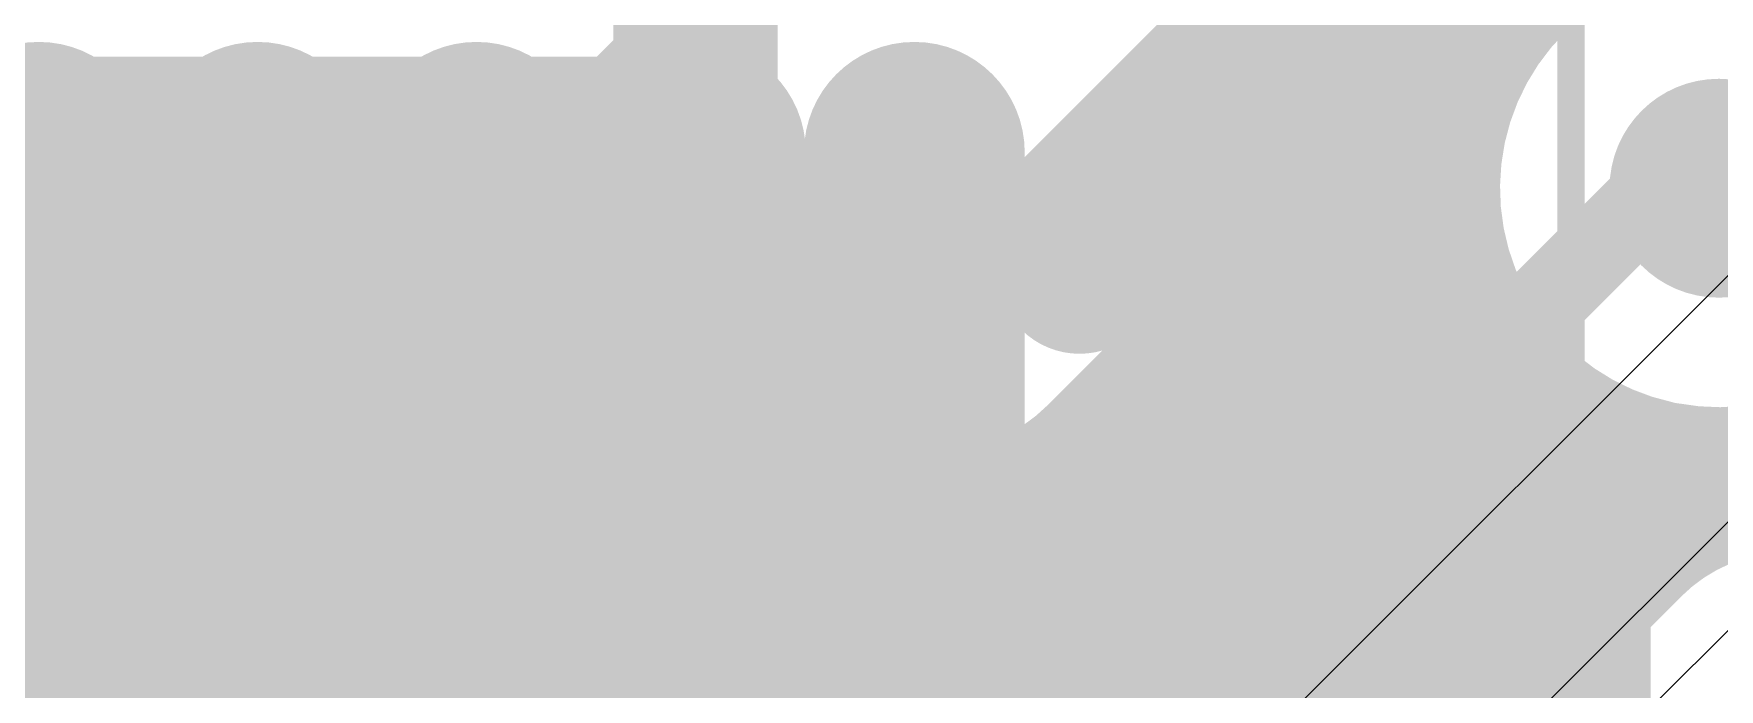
# Model space of a CAD drawing. Header units: inches. Extents: x 0 to 215, y 0 to 215.
# Drawn here: x 0.4368 to 0.558, y 0.743 to 0.7901 of the extents above; entities that cross this region are included whole.
import ezdxf

# ---------------------------------------------------------------- set-up
doc = ezdxf.new("R2010")
doc.units = ezdxf.units.IN
doc.header["$MEASUREMENT"] = 0
for name, color, linetype in [('BottomLayer', 5, 'Continuous'), ('BottomOverlay', 54, 'Continuous'), ('Mechanical13', 56, 'Continuous'), ('Mechanical15', 56, 'Continuous'), ('TopLayer', 1, 'Continuous'), ('TopOverlay', 2, 'Continuous'), ('TopPaste', 8, 'Continuous'), ('TopSolder', 216, 'Continuous'), ('ViaHoleLayer', 16, 'Continuous')]:
    doc.layers.add(name, color=color, linetype=linetype)

# ---------------------------------------------------------------- blocks, each defined once
blk = doc.blocks.new('QFN40P400X400X85_HS_33N_6')
at = {"layer": 'TopLayer'}
h = blk.add_hatch(color=1, dxfattribs=at)
edge = h.paths.add_edge_path()
edge.add_arc((-0.05512, 0.06693), 0.00394, 180, 360)
edge.add_line((-0.05118, 0.06693), (-0.05118, 0.08858))
edge.add_arc((-0.05512, 0.08858), 0.00394, 0, 180)
edge.add_line((-0.05906, 0.08858), (-0.05906, 0.06693))
h = blk.add_hatch(color=1, dxfattribs=at)
edge = h.paths.add_edge_path()
edge.add_arc((-0.06693, 0.05512), 0.00394, 270, 450)
edge.add_line((-0.06693, 0.05906), (-0.08858, 0.05906))
edge.add_arc((-0.08858, 0.05512), 0.00394, 90, 270)
edge.add_line((-0.08858, 0.05118), (-0.06693, 0.05118))
h = blk.add_hatch(color=1, dxfattribs=at)
edge = h.paths.add_edge_path()
edge.add_arc((-0.06693, 0.03937), 0.00394, 270, 450)
edge.add_line((-0.06693, 0.04331), (-0.08858, 0.04331))
edge.add_arc((-0.08858, 0.03937), 0.00394, 90, 270)
edge.add_line((-0.08858, 0.03543), (-0.06693, 0.03543))
h = blk.add_hatch(color=1, dxfattribs=at)
edge = h.paths.add_edge_path()
edge.add_arc((-0.06693, 0.02362), 0.00394, 270, 450)
edge.add_line((-0.06693, 0.02756), (-0.08858, 0.02756))
edge.add_arc((-0.08858, 0.02362), 0.00394, 90, 270)
edge.add_line((-0.08858, 0.01969), (-0.06693, 0.01969))
h = blk.add_hatch(color=1, dxfattribs=at)
edge = h.paths.add_edge_path()
edge.add_arc((-0.06693, 0.00787), 0.00394, 270, 450)
edge.add_line((-0.06693, 0.01181), (-0.08858, 0.01181))
edge.add_arc((-0.08858, 0.00787), 0.00394, 90, 270)
edge.add_line((-0.08858, 0.00394), (-0.06693, 0.00394))
h = blk.add_hatch(color=1, dxfattribs=at)
edge = h.paths.add_edge_path()
edge.add_arc((-0.06693, -0.00787), 0.00394, 270, 450)
edge.add_line((-0.06693, -0.00394), (-0.08858, -0.00394))
edge.add_arc((-0.08858, -0.00787), 0.00394, 90, 270)
edge.add_line((-0.08858, -0.01181), (-0.06693, -0.01181))
at = {"layer": 'TopPaste'}
h = blk.add_hatch(color=8, dxfattribs=at)
edge = h.paths.add_edge_path()
edge.add_arc((-0.05512, 0.06693), 0.00394, 180, 360)
edge.add_line((-0.05118, 0.06693), (-0.05118, 0.08858))
edge.add_arc((-0.05512, 0.08858), 0.00394, 0, 180)
edge.add_line((-0.05906, 0.08858), (-0.05906, 0.06693))
h = blk.add_hatch(color=8, dxfattribs=at)
edge = h.paths.add_edge_path()
edge.add_arc((-0.06693, 0.05512), 0.00394, 270, 450)
edge.add_line((-0.06693, 0.05906), (-0.08858, 0.05906))
edge.add_arc((-0.08858, 0.05512), 0.00394, 90, 270)
edge.add_line((-0.08858, 0.05118), (-0.06693, 0.05118))
h = blk.add_hatch(color=8, dxfattribs=at)
edge = h.paths.add_edge_path()
edge.add_arc((-0.06693, 0.03937), 0.00394, 270, 450)
edge.add_line((-0.06693, 0.04331), (-0.08858, 0.04331))
edge.add_arc((-0.08858, 0.03937), 0.00394, 90, 270)
edge.add_line((-0.08858, 0.03543), (-0.06693, 0.03543))
h = blk.add_hatch(color=8, dxfattribs=at)
edge = h.paths.add_edge_path()
edge.add_arc((-0.06693, 0.02362), 0.00394, 270, 450)
edge.add_line((-0.06693, 0.02756), (-0.08858, 0.02756))
edge.add_arc((-0.08858, 0.02362), 0.00394, 90, 270)
edge.add_line((-0.08858, 0.01969), (-0.06693, 0.01969))
h = blk.add_hatch(color=8, dxfattribs=at)
edge = h.paths.add_edge_path()
edge.add_arc((-0.06693, 0.00787), 0.00394, 270, 450)
edge.add_line((-0.06693, 0.01181), (-0.08858, 0.01181))
edge.add_arc((-0.08858, 0.00787), 0.00394, 90, 270)
edge.add_line((-0.08858, 0.00394), (-0.06693, 0.00394))
h = blk.add_hatch(color=8, dxfattribs=at)
edge = h.paths.add_edge_path()
edge.add_arc((-0.06693, -0.00787), 0.00394, 270, 450)
edge.add_line((-0.06693, -0.00394), (-0.08858, -0.00394))
edge.add_arc((-0.08858, -0.00787), 0.00394, 90, 270)
edge.add_line((-0.08858, -0.01181), (-0.06693, -0.01181))
at = {"layer": 'TopSolder'}
h = blk.add_hatch(color=216, dxfattribs=at)
edge = h.paths.add_edge_path()
edge.add_arc((-0.05512, 0.06693), 0.00794, 180, 360)
edge.add_line((-0.04718, 0.06693), (-0.04718, 0.08858))
edge.add_arc((-0.05512, 0.08858), 0.00794, 0, 180)
edge.add_line((-0.06306, 0.08858), (-0.06306, 0.06693))
h = blk.add_hatch(color=216, dxfattribs=at)
edge = h.paths.add_edge_path()
edge.add_arc((-0.06693, 0.05512), 0.00794, 270, 450)
edge.add_line((-0.06693, 0.06306), (-0.08858, 0.06306))
edge.add_arc((-0.08858, 0.05512), 0.00794, 90, 270)
edge.add_line((-0.08858, 0.04718), (-0.06693, 0.04718))
h = blk.add_hatch(color=216, dxfattribs=at)
edge = h.paths.add_edge_path()
edge.add_arc((-0.06693, 0.03937), 0.00794, 270, 450)
edge.add_line((-0.06693, 0.04731), (-0.08858, 0.04731))
edge.add_arc((-0.08858, 0.03937), 0.00794, 90, 270)
edge.add_line((-0.08858, 0.03143), (-0.06693, 0.03143))
h = blk.add_hatch(color=216, dxfattribs=at)
edge = h.paths.add_edge_path()
edge.add_arc((-0.06693, 0.02362), 0.00794, 270, 450)
edge.add_line((-0.06693, 0.03156), (-0.08858, 0.03156))
edge.add_arc((-0.08858, 0.02362), 0.00794, 90, 270)
edge.add_line((-0.08858, 0.01569), (-0.06693, 0.01569))
h = blk.add_hatch(color=216, dxfattribs=at)
edge = h.paths.add_edge_path()
edge.add_arc((-0.06693, 0.00787), 0.00794, 270, 450)
edge.add_line((-0.06693, 0.01581), (-0.08858, 0.01581))
edge.add_arc((-0.08858, 0.00787), 0.00794, 90, 270)
edge.add_line((-0.08858, -0.00006), (-0.06693, -0.00006))
h = blk.add_hatch(color=216, dxfattribs=at)
edge = h.paths.add_edge_path()
edge.add_arc((-0.06693, -0.00787), 0.00794, 270, 450)
edge.add_line((-0.06693, 0.00006), (-0.08858, 0.00006))
edge.add_arc((-0.08858, -0.00787), 0.00794, 90, 270)
edge.add_line((-0.08858, -0.01581), (-0.06693, -0.01581))
at = {"layer": 'Mechanical13'}
for points in [[(-0.08071, -0.08071, 0.00394, 0.00394, 0), (-0.08071, 0.08071, 0.00394, 0.00394, 0)], [(0.08071, 0.08071, 0.00394, 0.00394, 0), (-0.08071, 0.08071, 0.00394, 0.00394, 0)]]:
    blk.add_lwpolyline(points, format="xyseb", dxfattribs=at)
for points in [[(-0.08169, 0.08071, 0.00197, 0.00197, 1), (-0.07972, 0.08071, 0.00197, 0.00197, 1)], [(-0.08169, 0.08071, 0.00197, 0.00197, 1), (-0.07972, 0.08071, 0.00197, 0.00197, 1)], [(-0.02559, 0.04528, 0.00394, 0.00394, 1), (-0.06496, 0.04528, 0.00394, 0.00394, 1)], [(-0.06594, 0.04528, 0.00197, 0.00197, 1), (-0.06398, 0.04528, 0.00197, 0.00197, 1)]]:
    blk.add_lwpolyline(points, format="xyseb", close=True, dxfattribs=at)
at = {"layer": 'Mechanical15'}
blk.add_lwpolyline([(0.10236, 0.10236, 0.00197, 0.00197, 0), (-0.10236, 0.10236, 0.00197, 0.00197, 0)], format="xyseb", dxfattribs=at)
at = {"layer": 'TopOverlay'}
for points in [[(-0.08661, 0.0748, 0.00787, 0.00787, 0), (-0.08661, 0.08661, 0.00787, 0.00787, 0)], [(-0.0748, 0.08661, 0.00787, 0.00787, 0), (-0.08661, 0.08661, 0.00787, 0.00787, 0)]]:
    blk.add_lwpolyline(points, format="xyseb", dxfattribs=at)
for points in [[(-0.08858, 0.08661, 0.00394, 0.00394, 1), (-0.08465, 0.08661, 0.00394, 0.00394, 1)], [(-0.08858, 0.08661, 0.00394, 0.00394, 1), (-0.08465, 0.08661, 0.00394, 0.00394, 1)], [(-0.07677, 0.08661, 0.00394, 0.00394, 1), (-0.07283, 0.08661, 0.00394, 0.00394, 1)], [(-0.08858, 0.0748, 0.00394, 0.00394, 1), (-0.08465, 0.0748, 0.00394, 0.00394, 1)]]:
    blk.add_lwpolyline(points, format="xyseb", close=True, dxfattribs=at)
blk = doc.blocks.new('FBP4L_L1_0_W1_0_P0_65_BL_EP_9')
at = {"layer": 'TopSolder'}
for p in [(0.01713, 0.00539), (-0.0183, -0.02218), (0.00729, -0.02218)]:
    blk.add_line(p, (-214.57936, -214.39436), dxfattribs=at)
blk = doc.blocks.new('BF82192__10')
at = {"layer": 'BottomOverlay'}
blk.add_lwpolyline([(-0.2949, 0.07112, 0.01, 0.01, -1), (0.29565, 0.07112, 0.01, 0.01, 0)], format="xyseb", dxfattribs=at)
blk.add_lwpolyline([(-0.2949, 0.07112, 0.01, 0.01, -1), (0.29565, 0.07112, 0.01, 0.01, 0)], format="xyseb", dxfattribs=at)

msp = doc.modelspace()

# ---------------------------------------------------------------- hatches: boundary and pattern name
at = {"layer": 'BottomLayer'}
h = msp.add_hatch(color=5, dxfattribs=at)
edge = h.paths.add_edge_path()
edge.add_arc((0.558, 0.779), 0.00787, 0, 360)
at = {"layer": 'TopLayer'}
h = msp.add_hatch(color=1, dxfattribs=at)
edge = h.paths.add_edge_path()
edge.add_arc((0.558, 0.779), 0.00787, 0, 360)
at = {"layer": 'ViaHoleLayer'}
h = msp.add_hatch(color=16, dxfattribs=at)
edge = h.paths.add_edge_path()
edge.add_arc((0.558, 0.779), 0.00394, 0, 360)

# ---------------------------------------------------------------- linework, layer by layer
at = {"layer": 'BottomLayer'}
for points in [[(0.4785, 0.7855, 0.00591, 0.00591, 0), (0.53277, 0.83977, 0.00591, 0.00591, 0)], [(0.502, 0.771, 0.00591, 0.00591, 0), (0.564, 0.833, 0.00591, 0.00591, 0)], [(0.51142, 0.76158, 0.005, 0.005, 0), (0.57147, 0.82162, 0.005, 0.005, 0)], [(0.55416, 0.76116, 0.005, 0.005, -1.154337), (0.56672, 0.79503, 0.005, 0.005, 0)], [(0.54094, 0.79109, 0.005, 0.005, 0), (0.54433, 0.79109, 0.005, 0.005, 0)], [(0.53692, 0.78708, 0.005, 0.005, 0), (0.54164, 0.78708, 0.005, 0.005, 0)], [(0.3405, 0.7855, 0.00591, 0.00591, 0), (0.4785, 0.7855, 0.00591, 0.00591, 0)], [(0.53291, 0.78306, 0.005, 0.005, 0), (0.54021, 0.78306, 0.005, 0.005, 0)], [(0.52889, 0.77905, 0.005, 0.005, 0), (0.53975, 0.77905, 0.005, 0.005, 0)], [(0.558, 0.779, 0.00591, 0.00591, 0), (0.55816, 0.77916, 0.00591, 0.00591, 0)], [(0.55816, 0.77916, 0.00591, 0.00591, 0), (0.5697, 0.77916, 0.00591, 0.00591, 0)], [(0.52488, 0.77503, 0.005, 0.005, 0), (0.54019, 0.77503, 0.005, 0.005, 0)], [(0.352, 0.771, 0.00591, 0.00591, 0), (0.502, 0.771, 0.00591, 0.00591, 0)], [(0.52086, 0.77101, 0.005, 0.005, 0), (0.54159, 0.77101, 0.005, 0.005, 0)], [(0.51685, 0.767, 0.005, 0.005, 0), (0.54425, 0.767, 0.005, 0.005, 0)], [(0.51283, 0.76298, 0.005, 0.005, 0), (0.54926, 0.76298, 0.005, 0.005, 0)], [(0.51142, 0.76158, 0.005, 0.005, -0.198912), (0.502, 0.75767, 0.005, 0.005, 0)], [(0.51142, 0.76158, 0.005, 0.005, -0.198912), (0.502, 0.75767, 0.005, 0.005, 0)], [(0.55059, 0.75209, 0.005, 0.005, -0.189507), (0.55416, 0.76116, 0.005, 0.005, 0)], [(0.55059, 0.75209, 0.005, 0.005, -0.189507), (0.55416, 0.76116, 0.005, 0.005, 0)], [(0.50773, 0.75897, 0.005, 0.005, 0), (0.5525, 0.75897, 0.005, 0.005, 0)], [(0.35752, 0.75767, 0.005, 0.005, 0), (0.502, 0.75767, 0.005, 0.005, 0)], [(0.3548, 0.75495, 0.005, 0.005, 0), (0.5509, 0.75495, 0.005, 0.005, 0)], [(0.55059, 0.73455, 0.005, 0.005, 0), (0.55059, 0.75209, 0.005, 0.005, 0)], [(0.35078, 0.75094, 0.005, 0.005, 0), (0.55059, 0.75094, 0.005, 0.005, 0)], [(0.34677, 0.74692, 0.005, 0.005, 0), (0.55059, 0.74692, 0.005, 0.005, 0)], [(0.34275, 0.7429, 0.005, 0.005, 0), (0.55059, 0.7429, 0.005, 0.005, 0)]]:
    msp.add_lwpolyline(points, format="xyseb", dxfattribs=at)
for points in [[(0.53969, 0.79109, 0.0025, 0.0025, 1), (0.54219, 0.79109, 0.0025, 0.0025, 1)], [(0.54308, 0.79109, 0.0025, 0.0025, 1), (0.54558, 0.79109, 0.0025, 0.0025, 1)], [(0.53567, 0.78708, 0.0025, 0.0025, 1), (0.53817, 0.78708, 0.0025, 0.0025, 1)], [(0.54039, 0.78708, 0.0025, 0.0025, 1), (0.54289, 0.78708, 0.0025, 0.0025, 1)], [(0.47702, 0.7855, 0.00295, 0.00295, 1), (0.47998, 0.7855, 0.00295, 0.00295, 1)], [(0.47702, 0.7855, 0.00295, 0.00295, 1), (0.47998, 0.7855, 0.00295, 0.00295, 1)], [(0.53166, 0.78306, 0.0025, 0.0025, 1), (0.53416, 0.78306, 0.0025, 0.0025, 1)], [(0.53896, 0.78306, 0.0025, 0.0025, 1), (0.54146, 0.78306, 0.0025, 0.0025, 1)], [(0.52764, 0.77905, 0.0025, 0.0025, 1), (0.53014, 0.77905, 0.0025, 0.0025, 1)], [(0.5385, 0.77905, 0.0025, 0.0025, 1), (0.541, 0.77905, 0.0025, 0.0025, 1)], [(0.55652, 0.779, 0.00295, 0.00295, 1), (0.55948, 0.779, 0.00295, 0.00295, 1)], [(0.55668, 0.77916, 0.00295, 0.00295, 1), (0.55963, 0.77916, 0.00295, 0.00295, 1)], [(0.55668, 0.77916, 0.00295, 0.00295, 1), (0.55963, 0.77916, 0.00295, 0.00295, 1)], [(0.52363, 0.77503, 0.0025, 0.0025, 1), (0.52613, 0.77503, 0.0025, 0.0025, 1)], [(0.53894, 0.77503, 0.0025, 0.0025, 1), (0.54144, 0.77503, 0.0025, 0.0025, 1)], [(0.50052, 0.771, 0.00295, 0.00295, 1), (0.50348, 0.771, 0.00295, 0.00295, 1)], [(0.50052, 0.771, 0.00295, 0.00295, 1), (0.50348, 0.771, 0.00295, 0.00295, 1)], [(0.51961, 0.77101, 0.0025, 0.0025, 1), (0.52211, 0.77101, 0.0025, 0.0025, 1)], [(0.54034, 0.77101, 0.0025, 0.0025, 1), (0.54284, 0.77101, 0.0025, 0.0025, 1)], [(0.5156, 0.767, 0.0025, 0.0025, 1), (0.5181, 0.767, 0.0025, 0.0025, 1)], [(0.543, 0.767, 0.0025, 0.0025, 1), (0.5455, 0.767, 0.0025, 0.0025, 1)], [(0.51158, 0.76298, 0.0025, 0.0025, 1), (0.51408, 0.76298, 0.0025, 0.0025, 1)], [(0.54801, 0.76298, 0.0025, 0.0025, 1), (0.55051, 0.76298, 0.0025, 0.0025, 1)], [(0.51017, 0.76158, 0.0025, 0.0025, 1), (0.51267, 0.76158, 0.0025, 0.0025, 1)], [(0.51017, 0.76158, 0.0025, 0.0025, 1), (0.51267, 0.76158, 0.0025, 0.0025, 1)], [(0.51017, 0.76158, 0.0025, 0.0025, 1), (0.51267, 0.76158, 0.0025, 0.0025, 1)], [(0.55291, 0.76116, 0.0025, 0.0025, 1), (0.55541, 0.76116, 0.0025, 0.0025, 1)], [(0.55291, 0.76116, 0.0025, 0.0025, 1), (0.55541, 0.76116, 0.0025, 0.0025, 1)], [(0.55291, 0.76116, 0.0025, 0.0025, 1), (0.55541, 0.76116, 0.0025, 0.0025, 1)], [(0.50648, 0.75897, 0.0025, 0.0025, 1), (0.50898, 0.75897, 0.0025, 0.0025, 1)], [(0.55125, 0.75897, 0.0025, 0.0025, 1), (0.55375, 0.75897, 0.0025, 0.0025, 1)], [(0.50075, 0.75767, 0.0025, 0.0025, 1), (0.50325, 0.75767, 0.0025, 0.0025, 1)], [(0.50075, 0.75767, 0.0025, 0.0025, 1), (0.50325, 0.75767, 0.0025, 0.0025, 1)], [(0.50075, 0.75767, 0.0025, 0.0025, 1), (0.50325, 0.75767, 0.0025, 0.0025, 1)], [(0.54965, 0.75495, 0.0025, 0.0025, 1), (0.55215, 0.75495, 0.0025, 0.0025, 1)], [(0.54934, 0.75209, 0.0025, 0.0025, 1), (0.55184, 0.75209, 0.0025, 0.0025, 1)], [(0.54934, 0.75209, 0.0025, 0.0025, 1), (0.55184, 0.75209, 0.0025, 0.0025, 1)], [(0.54934, 0.75209, 0.0025, 0.0025, 1), (0.55184, 0.75209, 0.0025, 0.0025, 1)], [(0.54934, 0.75094, 0.0025, 0.0025, 1), (0.55184, 0.75094, 0.0025, 0.0025, 1)], [(0.54934, 0.74692, 0.0025, 0.0025, 1), (0.55184, 0.74692, 0.0025, 0.0025, 1)], [(0.54934, 0.7429, 0.0025, 0.0025, 1), (0.55184, 0.7429, 0.0025, 0.0025, 1)]]:
    msp.add_lwpolyline(points, format="xyseb", close=True, dxfattribs=at)
at = {"layer": 'TopLayer'}
for points in [[(0.512, 0.773, 0.01181, 0.01181, 0), (0.54603, 0.80703, 0.01181, 0.01181, 0)], [(0.48437, 0.77076, 0.01181, 0.01181, 0), (0.48437, 0.80246, 0.01181, 0.01181, 0)], [(0.55902, 0.79722, 0.005, 0.005, -0.397899), (0.57625, 0.779, 0.005, 0.005, 0)], [(0.52276, 0.74812, 0.00591, 0.00591, 0), (0.55364, 0.779, 0.00591, 0.00591, 0)], [(0.55364, 0.779, 0.00591, 0.00591, 0), (0.558, 0.779, 0.00591, 0.00591, 0)], [(0.57625, 0.779, 0.005, 0.005, -0.470862), (0.55456, 0.76108, 0.005, 0.005, 0)], [(0.50012, 0.77076, 0.00591, 0.00591, 0), (0.50236, 0.773, 0.00591, 0.00591, 0)], [(0.50236, 0.773, 0.00591, 0.00591, 0), (0.512, 0.773, 0.00591, 0.00591, 0)], [(0.54374, 0.75025, 0.005, 0.005, 0), (0.55456, 0.76108, 0.005, 0.005, 0)], [(0.55245, 0.75897, 0.005, 0.005, 0), (0.57328, 0.75897, 0.005, 0.005, 0)], [(0.54844, 0.75495, 0.005, 0.005, 0), (0.55981, 0.75495, 0.005, 0.005, 0)], [(0.55353, 0.75142, 0.005, 0.005, -0.198912), (0.56295, 0.75533, 0.005, 0.005, 0)], [(0.55353, 0.75142, 0.005, 0.005, -0.198912), (0.56295, 0.75533, 0.005, 0.005, 0)], [(0.445, 0.75317, 0.005, 0.005, -0.45971), (0.42925, 0.75317, 0.005, 0.005, 0)], [(0.46075, 0.75317, 0.005, 0.005, -0.459708), (0.445, 0.75317, 0.005, 0.005, 0)], [(0.4765, 0.75317, 0.005, 0.005, -0.45971), (0.46075, 0.75317, 0.005, 0.005, 0)], [(0.49224, 0.75317, 0.005, 0.005, -0.45971), (0.4765, 0.75317, 0.005, 0.005, 0)], [(0.50167, 0.74967, 0.005, 0.005, -0.258582), (0.49224, 0.75317, 0.005, 0.005, 0)], [(0.4423, 0.75094, 0.005, 0.005, 0), (0.4477, 0.75094, 0.005, 0.005, 0)], [(0.45805, 0.75094, 0.005, 0.005, 0), (0.46345, 0.75094, 0.005, 0.005, 0)], [(0.47379, 0.75094, 0.005, 0.005, 0), (0.4792, 0.75094, 0.005, 0.005, 0)], [(0.48954, 0.75094, 0.005, 0.005, 0), (0.49495, 0.75094, 0.005, 0.005, 0)], [(0.54442, 0.75094, 0.005, 0.005, 0), (0.55304, 0.75094, 0.005, 0.005, 0)], [(0.5478, 0.7457, 0.005, 0.005, 0), (0.55353, 0.75142, 0.005, 0.005, 0)], [(0.50517, 0.74024, 0.005, 0.005, -0.258582), (0.50167, 0.74967, 0.005, 0.005, 0)], [(0.41827, 0.74692, 0.005, 0.005, 0), (0.50162, 0.74692, 0.005, 0.005, 0)], [(0.54389, 0.74692, 0.005, 0.005, 0), (0.54902, 0.74692, 0.005, 0.005, 0)], [(0.54367, 0.7457, 0.005, 0.005, 0), (0.5478, 0.7457, 0.005, 0.005, 0)], [(0.41514, 0.7429, 0.005, 0.005, 0), (0.50296, 0.7429, 0.005, 0.005, 0)], [(0.55332, 0.73237, 0.00591, 0.00591, 0), (0.56295, 0.742, 0.00591, 0.00591, 0)]]:
    msp.add_lwpolyline(points, format="xyseb", dxfattribs=at)
for points in [[(0.55216, 0.779, 0.00295, 0.00295, 1), (0.55511, 0.779, 0.00295, 0.00295, 1)], [(0.55216, 0.779, 0.00295, 0.00295, 1), (0.55511, 0.779, 0.00295, 0.00295, 1)], [(0.55652, 0.779, 0.00295, 0.00295, 1), (0.55948, 0.779, 0.00295, 0.00295, 1)], [(0.50905, 0.773, 0.00591, 0.00591, 1), (0.51495, 0.773, 0.00591, 0.00591, 1)], [(0.48142, 0.77076, 0.00591, 0.00591, 1), (0.48732, 0.77076, 0.00591, 0.00591, 1)], [(0.50089, 0.773, 0.00295, 0.00295, 1), (0.50384, 0.773, 0.00295, 0.00295, 1)], [(0.50089, 0.773, 0.00295, 0.00295, 1), (0.50384, 0.773, 0.00295, 0.00295, 1)], [(0.51052, 0.773, 0.00295, 0.00295, 1), (0.51348, 0.773, 0.00295, 0.00295, 1)], [(0.49864, 0.77076, 0.00295, 0.00295, 1), (0.50159, 0.77076, 0.00295, 0.00295, 1)], [(0.55331, 0.76108, 0.0025, 0.0025, 1), (0.55581, 0.76108, 0.0025, 0.0025, 1)], [(0.55331, 0.76108, 0.0025, 0.0025, 1), (0.55581, 0.76108, 0.0025, 0.0025, 1)], [(0.5512, 0.75897, 0.0025, 0.0025, 1), (0.5537, 0.75897, 0.0025, 0.0025, 1)], [(0.54719, 0.75495, 0.0025, 0.0025, 1), (0.54969, 0.75495, 0.0025, 0.0025, 1)], [(0.55856, 0.75495, 0.0025, 0.0025, 1), (0.56106, 0.75495, 0.0025, 0.0025, 1)], [(0.44375, 0.75317, 0.0025, 0.0025, 1), (0.44625, 0.75317, 0.0025, 0.0025, 1)], [(0.44375, 0.75317, 0.0025, 0.0025, 1), (0.44625, 0.75317, 0.0025, 0.0025, 1)], [(0.4595, 0.75317, 0.0025, 0.0025, 1), (0.462, 0.75317, 0.0025, 0.0025, 1)], [(0.4595, 0.75317, 0.0025, 0.0025, 1), (0.462, 0.75317, 0.0025, 0.0025, 1)], [(0.47525, 0.75317, 0.0025, 0.0025, 1), (0.47775, 0.75317, 0.0025, 0.0025, 1)], [(0.47525, 0.75317, 0.0025, 0.0025, 1), (0.47775, 0.75317, 0.0025, 0.0025, 1)], [(0.49099, 0.75317, 0.0025, 0.0025, 1), (0.49349, 0.75317, 0.0025, 0.0025, 1)], [(0.49099, 0.75317, 0.0025, 0.0025, 1), (0.49349, 0.75317, 0.0025, 0.0025, 1)], [(0.44105, 0.75094, 0.0025, 0.0025, 1), (0.44355, 0.75094, 0.0025, 0.0025, 1)], [(0.44645, 0.75094, 0.0025, 0.0025, 1), (0.44895, 0.75094, 0.0025, 0.0025, 1)], [(0.4568, 0.75094, 0.0025, 0.0025, 1), (0.4593, 0.75094, 0.0025, 0.0025, 1)], [(0.4622, 0.75094, 0.0025, 0.0025, 1), (0.4647, 0.75094, 0.0025, 0.0025, 1)], [(0.47254, 0.75094, 0.0025, 0.0025, 1), (0.47504, 0.75094, 0.0025, 0.0025, 1)], [(0.47795, 0.75094, 0.0025, 0.0025, 1), (0.48045, 0.75094, 0.0025, 0.0025, 1)], [(0.48829, 0.75094, 0.0025, 0.0025, 1), (0.49079, 0.75094, 0.0025, 0.0025, 1)], [(0.4937, 0.75094, 0.0025, 0.0025, 1), (0.4962, 0.75094, 0.0025, 0.0025, 1)], [(0.54317, 0.75094, 0.0025, 0.0025, 1), (0.54567, 0.75094, 0.0025, 0.0025, 1)], [(0.55179, 0.75094, 0.0025, 0.0025, 1), (0.55429, 0.75094, 0.0025, 0.0025, 1)], [(0.55228, 0.75142, 0.0025, 0.0025, 1), (0.55478, 0.75142, 0.0025, 0.0025, 1)], [(0.55228, 0.75142, 0.0025, 0.0025, 1), (0.55478, 0.75142, 0.0025, 0.0025, 1)], [(0.55228, 0.75142, 0.0025, 0.0025, 1), (0.55478, 0.75142, 0.0025, 0.0025, 1)], [(0.50042, 0.74967, 0.0025, 0.0025, 1), (0.50292, 0.74967, 0.0025, 0.0025, 1)], [(0.50042, 0.74967, 0.0025, 0.0025, 1), (0.50292, 0.74967, 0.0025, 0.0025, 1)], [(0.54249, 0.75025, 0.0025, 0.0025, 1), (0.54499, 0.75025, 0.0025, 0.0025, 1)], [(0.52128, 0.74812, 0.00295, 0.00295, 1), (0.52423, 0.74812, 0.00295, 0.00295, 1)], [(0.50037, 0.74692, 0.0025, 0.0025, 1), (0.50287, 0.74692, 0.0025, 0.0025, 1)], [(0.54264, 0.74692, 0.0025, 0.0025, 1), (0.54514, 0.74692, 0.0025, 0.0025, 1)], [(0.54777, 0.74692, 0.0025, 0.0025, 1), (0.55027, 0.74692, 0.0025, 0.0025, 1)], [(0.54242, 0.7457, 0.0025, 0.0025, 1), (0.54492, 0.7457, 0.0025, 0.0025, 1)], [(0.54655, 0.7457, 0.0025, 0.0025, 1), (0.54905, 0.7457, 0.0025, 0.0025, 1)], [(0.54655, 0.7457, 0.0025, 0.0025, 1), (0.54905, 0.7457, 0.0025, 0.0025, 1)], [(0.50171, 0.7429, 0.0025, 0.0025, 1), (0.50421, 0.7429, 0.0025, 0.0025, 1)]]:
    msp.add_lwpolyline(points, format="xyseb", close=True, dxfattribs=at)

# ---------------------------------------------------------------- block references
for name, p, rotation in [('FBP4L_L1_0_W1_0_P0_65_BL_EP_9', (0.169, 0.354), 180), ('QFN40P400X400X85_HS_33N_6', (0.445, 0.693), 270)]:
    msp.add_blockref(name, p, dxfattribs=dict(rotation=rotation))
msp.add_blockref('BF82192__10', (0.44638, 0.69262))

doc.saveas('drawing.dxf')
